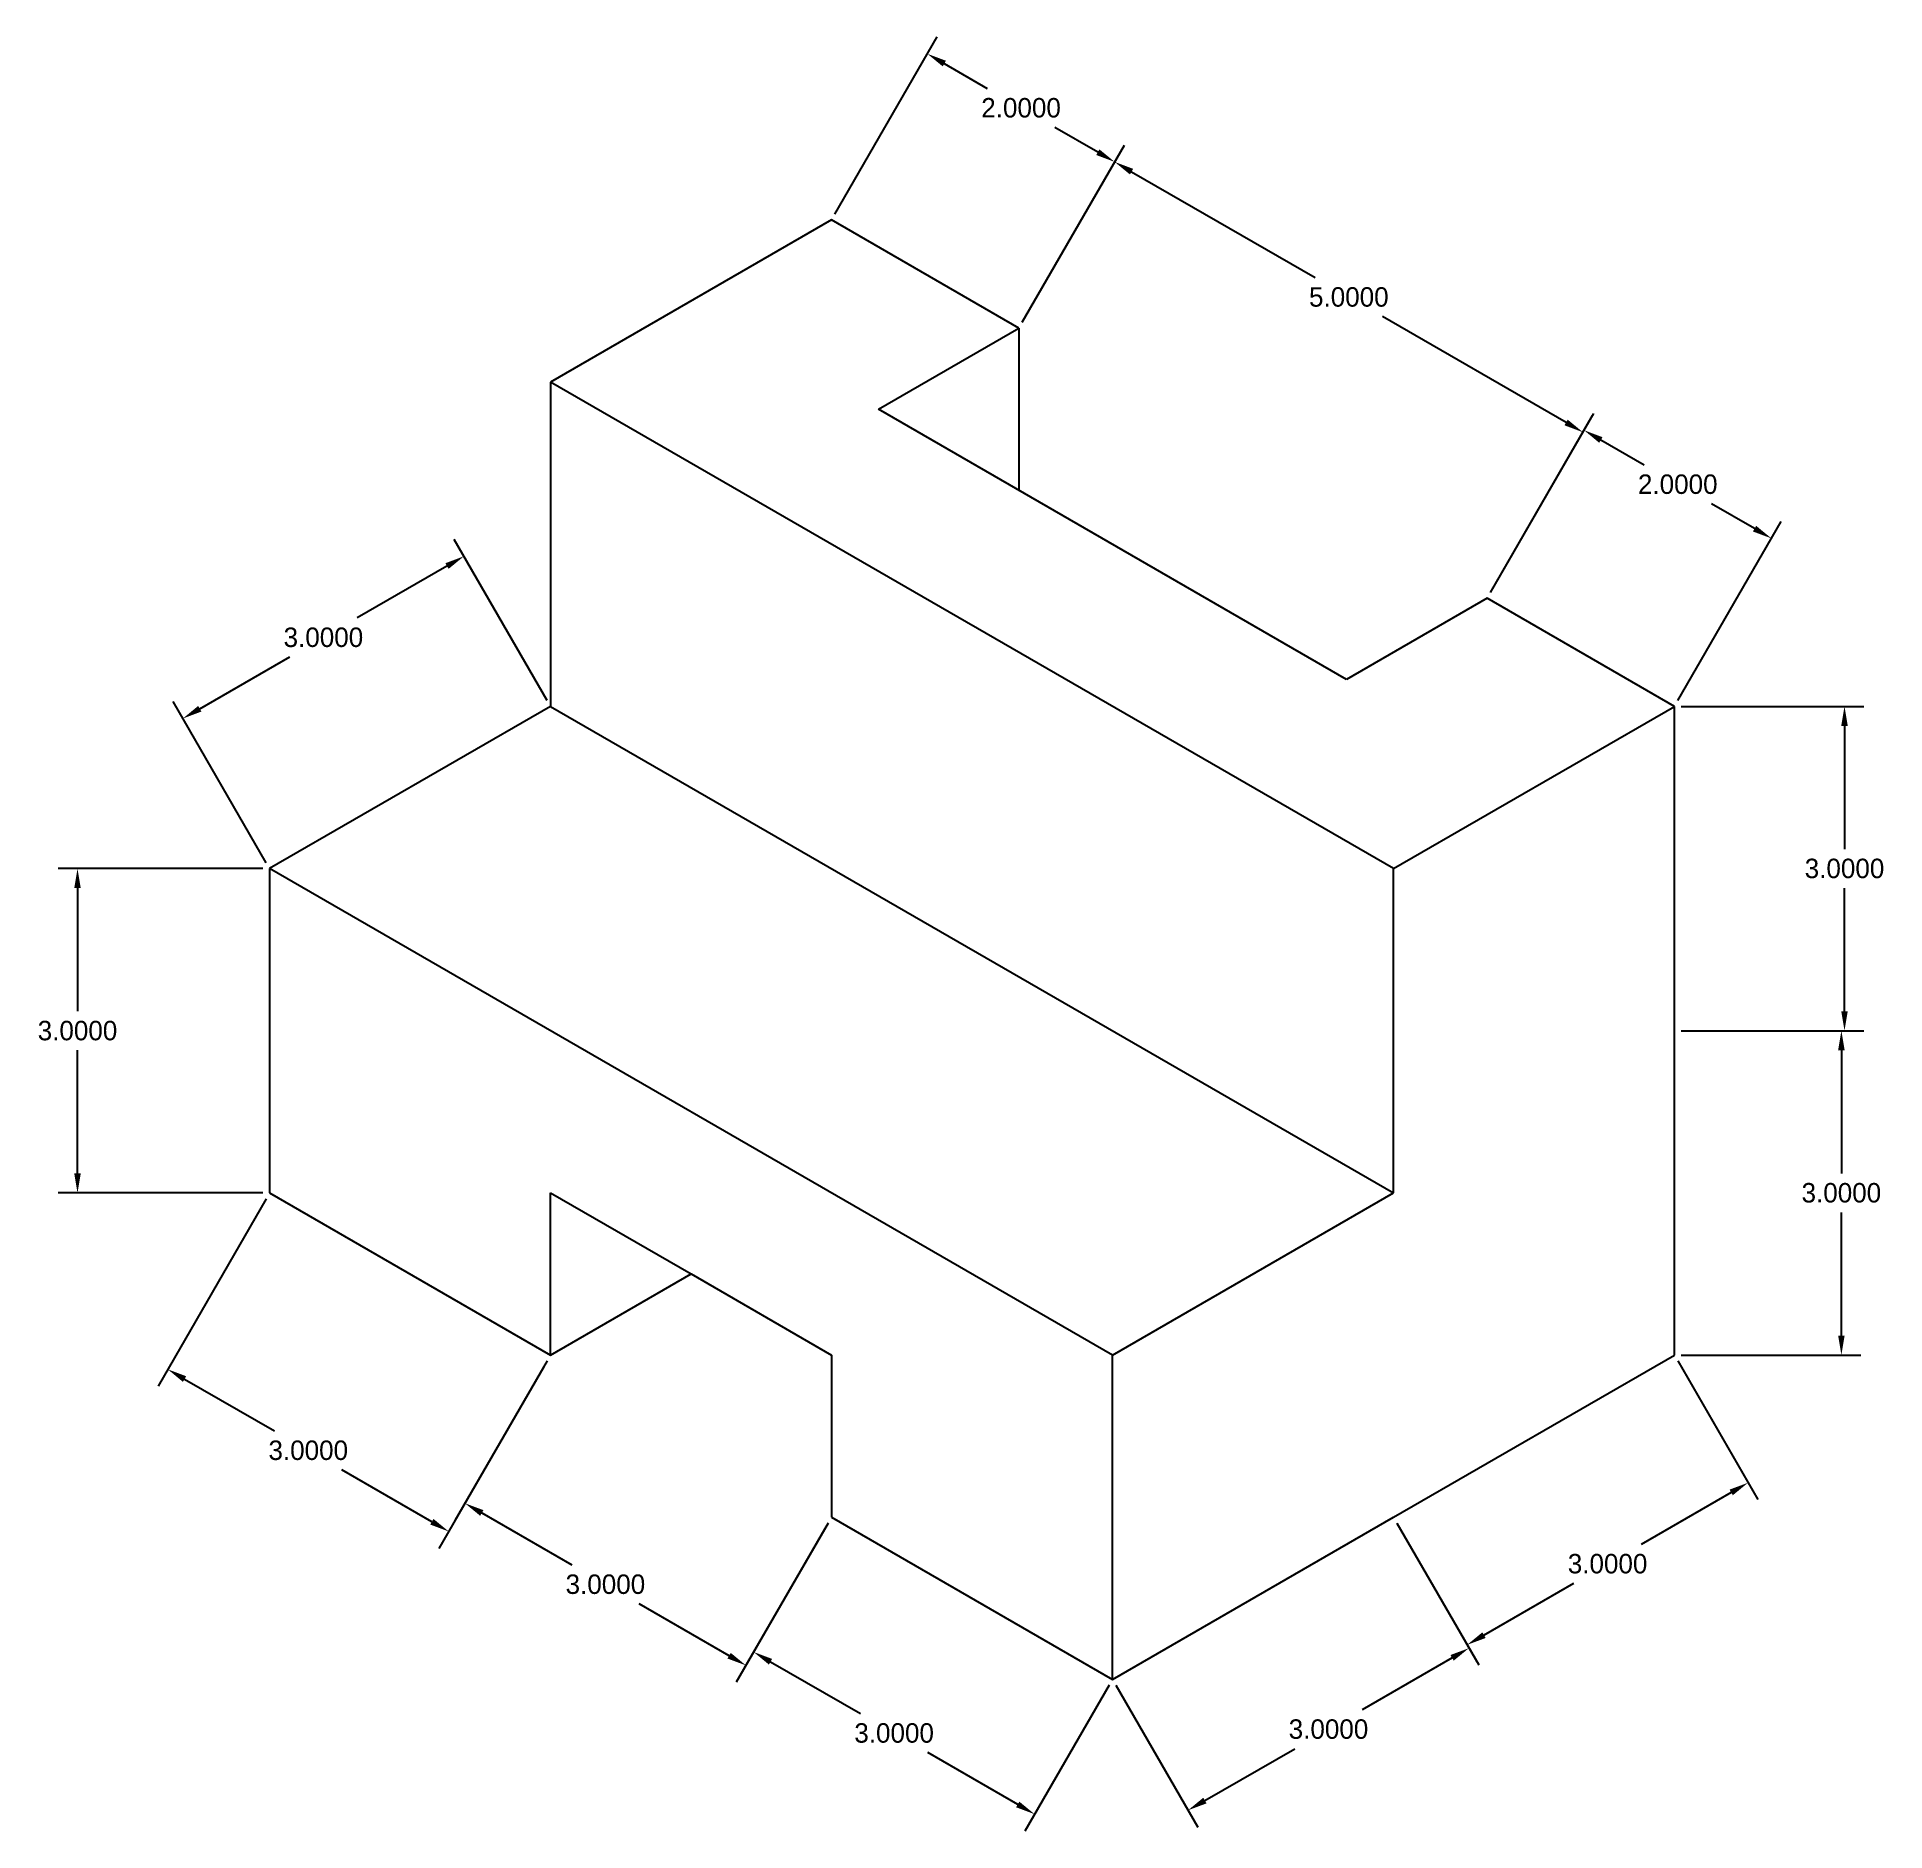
# Model space of a CAD drawing. Header units: inches. Extents: x 50.5 to 67.6, y 22.4 to 39.
import ezdxf

# ---------------------------------------------------------------- set-up
doc = ezdxf.new("R2010")
doc.units = ezdxf.units.IN
doc.header["$MEASUREMENT"] = 0
doc.dimstyles.get("Standard").update_dxf_attribs({"dimtxt": 0.18, "dimasz": 0.18, "dimexe": 0.18, "dimexo": 0.0625, "dimgap": 0.09, "dimtad": 0, "dimtih": 1, "dimtoh": 1, "dimdec": 4, "dimzin": 0, "dimdsep": 46, "dimtxsty": 'Standard', "dimcen": 0.09, "dimadec": 0, "dimazin": 0, "dimtfac": 1, "dimtdec": 4, "dimtofl": 0, "dimtmove": 0, "dimatfit": 3, "dimfxl": 1, "dimtolj": 1, "dimtzin": 0, "dimarcsym": 0})

# ---------------------------------------------------------------- blocks, each defined once
blk = doc.blocks.new('*D2')
at = {"color": 0, "lineweight": -2}
for p, q in [((55.254, 32.82), (54.393, 34.31)), ((54.327, 34.064), (53.496, 33.584)), ((52.041, 32.744), (52.873, 33.224)), ((52.656, 31.32), (51.795, 32.81))]:
    blk.add_line(p, q, dxfattribs=at)
at = {"color": 0}
for points in [[(54.312, 34.09), (54.342, 34.038), (54.483, 34.154)], [(52.026, 32.77), (52.056, 32.718), (51.885, 32.654)]]:
    blk.add_solid(points, dxfattribs=at)
at = {"layer": 'Defpoints', "color": 0}
for p in [(54.483, 34.154), (55.285, 32.766), (52.687, 31.266)]:
    blk.add_point(p, dxfattribs=at)
at = {"color": 0, "insert": (53.184, 33.404), "char_height": 0.18, "attachment_point": 5}
blk.add_mtext('\\A1;3.0000', dxfattribs=at)
blk = doc.blocks.new('*D3')
at = {"color": 0, "lineweight": -2}
for p, q in [((52.624, 31.266), (50.73, 31.266)), ((50.91, 31.086), (50.91, 29.946)), ((50.91, 28.446), (50.91, 29.586)), ((52.624, 28.266), (50.73, 28.266))]:
    blk.add_line(p, q, dxfattribs=at)
at = {"color": 0}
for points in [[(50.88, 31.086), (50.94, 31.086), (50.91, 31.266)], [(50.88, 28.446), (50.94, 28.446), (50.91, 28.266)]]:
    blk.add_solid(points, dxfattribs=at)
at = {"layer": 'Defpoints', "color": 0}
for p in [(52.687, 31.266), (50.91, 28.266), (52.687, 28.266)]:
    blk.add_point(p, dxfattribs=at)
at = {"color": 0, "insert": (50.91, 29.766), "char_height": 0.18, "attachment_point": 5}
blk.add_mtext('\\A1;3.0000', dxfattribs=at)
blk = doc.blocks.new('*D4')
at = {"color": 0, "lineweight": -2}
for p, q in [((65.74, 32.766), (67.431, 32.766)), ((67.251, 32.586), (67.251, 31.446)), ((67.251, 29.946), (67.251, 31.086)), ((65.74, 29.766), (67.431, 29.766))]:
    blk.add_line(p, q, dxfattribs=at)
at = {"color": 0}
for points in [[(67.221, 32.586), (67.281, 32.586), (67.251, 32.766)], [(67.221, 29.946), (67.281, 29.946), (67.251, 29.766)]]:
    blk.add_solid(points, dxfattribs=at)
at = {"layer": 'Defpoints', "color": 0}
for p in [(65.677, 32.766), (65.677, 29.766), (67.251, 29.766)]:
    blk.add_point(p, dxfattribs=at)
at = {"color": 0, "insert": (67.251, 31.266), "char_height": 0.18, "attachment_point": 5}
blk.add_mtext('\\A1;3.0000', dxfattribs=at)
blk = doc.blocks.new('*D5')
at = {"color": 0, "lineweight": -2}
for p, q in [((65.74, 29.766), (67.402, 29.766)), ((67.222, 29.586), (67.222, 28.446)), ((67.222, 26.946), (67.222, 28.086)), ((65.74, 26.766), (67.402, 26.766))]:
    blk.add_line(p, q, dxfattribs=at)
at = {"color": 0}
for points in [[(67.192, 29.586), (67.252, 29.586), (67.222, 29.766)], [(67.192, 26.946), (67.252, 26.946), (67.222, 26.766)]]:
    blk.add_solid(points, dxfattribs=at)
at = {"layer": 'Defpoints', "color": 0}
for p in [(65.677, 29.766), (65.677, 26.766), (67.222, 26.766)]:
    blk.add_point(p, dxfattribs=at)
at = {"color": 0, "insert": (67.222, 28.266), "char_height": 0.18, "attachment_point": 5}
blk.add_mtext('\\A1;3.0000', dxfattribs=at)
blk = doc.blocks.new('*D6')
at = {"color": 0, "lineweight": -2}
for p, q in [((63.11, 25.212), (63.868, 23.899)), ((63.622, 23.965), (62.791, 23.485)), ((60.512, 23.712), (61.27, 22.399)), ((61.336, 22.645), (62.168, 23.125))]:
    blk.add_line(p, q, dxfattribs=at)
at = {"color": 0}
for points in [[(63.607, 23.991), (63.637, 23.939), (63.778, 24.055)], [(61.321, 22.671), (61.351, 22.619), (61.18, 22.555)]]:
    blk.add_solid(points, dxfattribs=at)
at = {"layer": 'Defpoints', "color": 0}
for p in [(63.079, 25.266), (63.778, 24.055), (60.481, 23.766)]:
    blk.add_point(p, dxfattribs=at)
at = {"color": 0, "insert": (62.479, 23.305), "char_height": 0.18, "attachment_point": 5}
blk.add_mtext('\\A1;3.0000', dxfattribs=at)
blk = doc.blocks.new('*D7')
at = {"color": 0, "lineweight": -2}
for p, q in [((65.709, 26.712), (66.449, 25.429)), ((66.203, 25.495), (65.372, 25.015)), ((63.11, 25.212), (63.851, 23.929)), ((63.917, 24.175), (64.748, 24.655))]:
    blk.add_line(p, q, dxfattribs=at)
at = {"color": 0}
for points in [[(66.188, 25.521), (66.218, 25.469), (66.359, 25.585)], [(63.902, 24.201), (63.932, 24.149), (63.761, 24.085)]]:
    blk.add_solid(points, dxfattribs=at)
at = {"layer": 'Defpoints', "color": 0}
for p in [(65.677, 26.766), (66.359, 25.585), (63.079, 25.266)]:
    blk.add_point(p, dxfattribs=at)
at = {"color": 0, "insert": (65.06, 24.835), "char_height": 0.18, "attachment_point": 5}
blk.add_mtext('\\A1;3.0000', dxfattribs=at)
blk = doc.blocks.new('*D8')
at = {"color": 0, "lineweight": -2}
for p, q in [((52.656, 28.212), (51.655, 26.478)), ((55.254, 26.712), (54.253, 24.978)), ((51.9, 26.544), (52.732, 26.064)), ((54.187, 25.224), (53.355, 25.704))]:
    blk.add_line(p, q, dxfattribs=at)
at = {"color": 0}
for points in [[(51.915, 26.57), (51.885, 26.518), (51.745, 26.634)], [(54.202, 25.25), (54.172, 25.198), (54.343, 25.134)]]:
    blk.add_solid(points, dxfattribs=at)
at = {"layer": 'Defpoints', "color": 0}
for p in [(52.687, 28.266), (55.285, 26.766), (54.343, 25.134)]:
    blk.add_point(p, dxfattribs=at)
at = {"color": 0, "insert": (53.044, 25.884), "char_height": 0.18, "attachment_point": 5}
blk.add_mtext('\\A1;3.0000', dxfattribs=at)
blk = doc.blocks.new('*D9')
at = {"color": 0, "lineweight": -2}
for p, q in [((57.852, 25.212), (57.073, 23.863)), ((57.319, 23.929), (58.15, 23.449)), ((60.45, 23.712), (59.671, 22.363)), ((59.605, 22.609), (58.774, 23.089))]:
    blk.add_line(p, q, dxfattribs=at)
at = {"color": 0}
for points in [[(57.334, 23.955), (57.304, 23.903), (57.163, 24.019)], [(59.62, 22.635), (59.59, 22.583), (59.761, 22.519)]]:
    blk.add_solid(points, dxfattribs=at)
at = {"layer": 'Defpoints', "color": 0}
for p in [(57.883, 25.266), (60.481, 23.766), (59.761, 22.519)]:
    blk.add_point(p, dxfattribs=at)
at = {"color": 0, "insert": (58.462, 23.269), "char_height": 0.18, "attachment_point": 5}
blk.add_mtext('\\A1;3.0000', dxfattribs=at)
blk = doc.blocks.new('*D10')
at = {"color": 0, "lineweight": -2}
for p, q in [((55.223, 26.658), (54.403, 25.239)), ((54.649, 25.305), (55.481, 24.825)), ((57.821, 25.158), (57.002, 23.739)), ((56.936, 23.985), (56.104, 24.465))]:
    blk.add_line(p, q, dxfattribs=at)
at = {"color": 0}
for points in [[(54.664, 25.331), (54.634, 25.279), (54.493, 25.395)], [(56.951, 24.011), (56.921, 23.959), (57.092, 23.895)]]:
    blk.add_solid(points, dxfattribs=at)
at = {"layer": 'Defpoints', "color": 0}
for p in [(55.254, 26.712), (57.852, 25.212), (57.092, 23.895)]:
    blk.add_point(p, dxfattribs=at)
at = {"color": 0, "insert": (55.792, 24.645), "char_height": 0.18, "attachment_point": 5}
blk.add_mtext('\\A1;3.0000', dxfattribs=at)
blk = doc.blocks.new('*D11')
at = {"color": 0, "lineweight": -2}
for p, q in [((59.646, 36.32), (60.592, 37.958)), ((60.658, 37.712), (62.355, 36.732)), ((64.676, 35.392), (62.979, 36.372)), ((63.977, 33.82), (64.922, 35.458))]:
    blk.add_line(p, q, dxfattribs=at)
at = {"color": 0}
for points in [[(60.673, 37.738), (60.643, 37.686), (60.502, 37.802)], [(64.691, 35.418), (64.661, 35.366), (64.832, 35.302)]]:
    blk.add_solid(points, dxfattribs=at)
at = {"layer": 'Defpoints', "color": 0}
for p in [(59.615, 36.266), (64.832, 35.302), (63.945, 33.766)]:
    blk.add_point(p, dxfattribs=at)
at = {"color": 0, "insert": (62.667, 36.552), "char_height": 0.18, "attachment_point": 5}
blk.add_mtext('\\A1;5.0000', dxfattribs=at)
blk = doc.blocks.new('*D12')
at = {"color": 0, "lineweight": -2}
for p, q in [((57.914, 37.32), (58.86, 38.958)), ((58.926, 38.712), (59.324, 38.482)), ((60.346, 37.892), (59.948, 38.122)), ((59.646, 36.32), (60.592, 37.958))]:
    blk.add_line(p, q, dxfattribs=at)
at = {"color": 0}
for points in [[(58.941, 38.738), (58.911, 38.686), (58.77, 38.802)], [(60.361, 37.918), (60.331, 37.866), (60.502, 37.802)]]:
    blk.add_solid(points, dxfattribs=at)
at = {"layer": 'Defpoints', "color": 0}
for p in [(60.502, 37.802), (57.883, 37.266), (59.615, 36.266)]:
    blk.add_point(p, dxfattribs=at)
at = {"color": 0, "insert": (59.636, 38.302), "char_height": 0.18, "attachment_point": 5}
blk.add_mtext('\\A1;2.0000', dxfattribs=at)
blk = doc.blocks.new('*D13')
at = {"color": 0, "lineweight": -2}
for p, q in [((63.977, 33.82), (64.933, 35.476)), ((64.998, 35.23), (65.397, 35)), ((66.419, 34.41), (66.02, 34.64)), ((65.709, 32.82), (66.665, 34.476))]:
    blk.add_line(p, q, dxfattribs=at)
at = {"color": 0}
for points in [[(65.013, 35.256), (64.983, 35.204), (64.843, 35.32)], [(66.434, 34.436), (66.404, 34.384), (66.575, 34.32)]]:
    blk.add_solid(points, dxfattribs=at)
at = {"layer": 'Defpoints', "color": 0}
for p in [(66.575, 34.32), (63.945, 33.766), (65.677, 32.766)]:
    blk.add_point(p, dxfattribs=at)
at = {"color": 0, "insert": (65.709, 34.82), "char_height": 0.18, "attachment_point": 5}
blk.add_mtext('\\A1;2.0000', dxfattribs=at)

msp = doc.modelspace()

# ---------------------------------------------------------------- linework, layer by layer
for p, q in [((57.8831, 37.2659), (55.28502, 35.7659)), ((59.61515, 36.2659), (57.8831, 37.2659)), ((58.31611, 35.5159), (59.61515, 36.2659)), ((59.61515, 36.2659), (59.61515, 34.7659)), ((55.28502, 35.7659), (55.28502, 32.7659)), ((63.07925, 31.2659), (55.28502, 35.7659)), ((62.64624, 33.0159), (58.31611, 35.5159)), ((63.94527, 33.7659), (62.64624, 33.0159)), ((65.67732, 32.7659), (63.94527, 33.7659)), ((55.28502, 32.7659), (52.68694, 31.2659)), ((55.28502, 32.7659), (63.07925, 28.2659)), ((63.07925, 31.2659), (65.67732, 32.7659)), ((65.67732, 29.7659), (65.67732, 32.7659)), ((52.68694, 31.2659), (52.68694, 28.2659)), ((60.48117, 26.7659), (52.68694, 31.2659)), ((63.07925, 28.2659), (63.07925, 31.2659)), ((65.67732, 26.7659), (65.67732, 29.7659)), ((52.68694, 28.2659), (55.28502, 26.7659)), ((55.28502, 26.7659), (55.28502, 28.2659)), ((55.28502, 28.2659), (56.58406, 27.5159)), ((60.48117, 26.7659), (63.07925, 28.2659)), ((55.28502, 26.7659), (56.58406, 27.5159)), ((56.58406, 27.5159), (57.8831, 26.7659)), ((57.8831, 26.7659), (57.8831, 25.2659)), ((60.48117, 23.7659), (60.48117, 26.7659)), ((63.07925, 25.2659), (65.67732, 26.7659)), ((57.8831, 25.2659), (60.48117, 23.7659)), ((60.48117, 23.7659), (63.07925, 25.2659))]:
    msp.add_line(p, q)

# ---------------------------------------------------------------- dimensions: what is measured, and where the dimension line sits
for p1, p2, distance, picture, middle in [((57.8831, 37.2659), (59.61515, 36.2659), 1.77398, '*D12', (59.63611, 38.30221)), ((59.61515, 36.2659), (63.94527, 33.7659), 1.77398, '*D11', (62.6672, 36.55221)), ((63.94527, 33.7659), (65.67732, 32.7659), 1.79457, '*D13', (65.70858, 34.82004)), ((52.68694, 31.2659), (55.28502, 32.7659), 1.60333, '*D2', (53.18432, 33.40442)), ((52.68694, 28.2659), (55.28502, 26.7659), -1.88467, '*D8', (53.04364, 25.88372)), ((55.25377, 26.71177), (57.85185, 25.21177), -1.52066, '*D10', (55.79248, 24.64484)), ((63.07925, 25.2659), (65.67732, 26.7659), -1.36382, '*D7', (65.0602, 24.83479)), ((57.8831, 25.2659), (60.48117, 23.7659), -1.43991, '*D9', (58.46218, 23.2689)), ((60.48117, 23.7659), (63.07925, 25.2659), -1.39817, '*D6', (62.4793, 23.30504))]:
    dim = msp.add_aligned_dim(p1=p1, p2=p2, distance=distance, dimstyle='Standard')
    dim.commit()
    dim.dimension.update_dxf_attribs({"geometry": picture, "text_midpoint": middle})
for base, p1, p2, picture, middle in [((67.25097, 29.7659), (65.67732, 32.7659), (65.67732, 29.7659), '*D4', (67.25097, 31.2659)), ((50.91003, 28.2659), (52.68694, 31.2659), (52.68694, 28.2659), '*D3', (50.91003, 29.7659)), ((67.22232, 26.7659), (65.67732, 29.7659), (65.67732, 26.7659), '*D5', (67.22232, 28.2659))]:
    dim = msp.add_linear_dim(base=base, p1=p1, p2=p2, angle=90, dimstyle='Standard')
    dim.commit()
    dim.dimension.update_dxf_attribs({"geometry": picture, "text_midpoint": middle})

doc.saveas('drawing.dxf')
